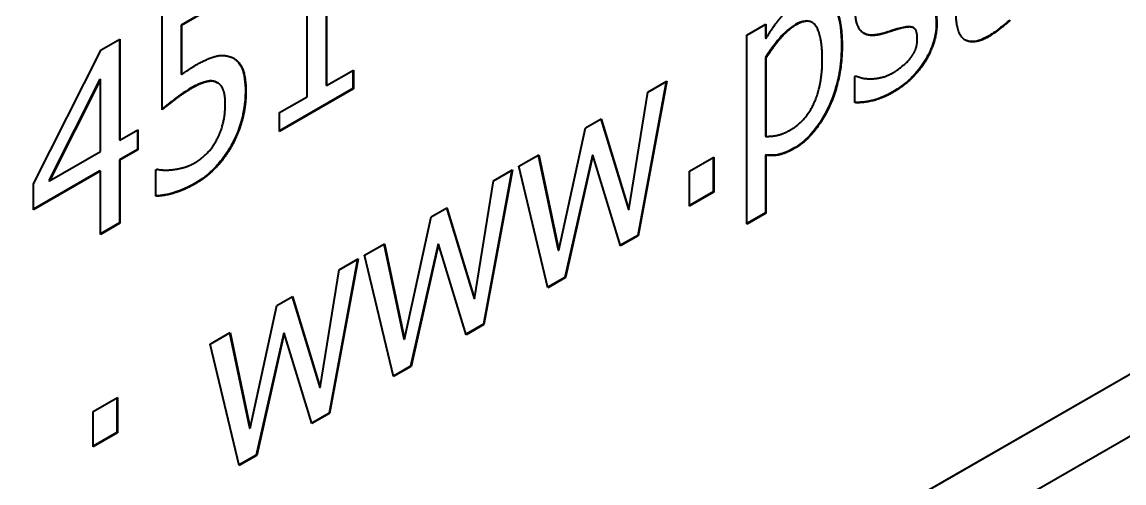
# Model space of a CAD drawing. Header units: millimetres. Extents: x 0 to 5945, y 0 to 4205.
# Drawn here: x 5582.67 to 5590.01, y 3279.64 to 3282.71 of the extents above; entities that cross this region are included whole.
import ezdxf

# ---------------------------------------------------------------- set-up
doc = ezdxf.new("R2010")
doc.units = ezdxf.units.MM
doc.header["$LTSCALE"] = 5
doc.layers.add('가시적인 것(ISO)', color=3, linetype='Continuous', lineweight=40)
doc.layers.add('가시적인 좁은 것(ISO)', color=3, linetype='Continuous', lineweight=35)

msp = doc.modelspace()

# ---------------------------------------------------------------- linework, layer by layer
at = {"layer": '가시적인 것(ISO)'}
for p, q in [((5573.6181, 3270.9071), (5622.4649, 3299.0361)), ((5622.4684, 3299.034), (5573.6187, 3270.9034)), ((5573.2948, 3270.3081), (5622.7923, 3298.8118)), ((5584.696, 3283.3942), (5584.696, 3282.2932)), ((5584.6995, 3283.3962), (5584.6995, 3282.2911)), ((5584.5697, 3282.2164), (5584.5697, 3283.0383)), ((5584.1528, 3282.9374), (5583.7299, 3282.6938)), ((5584.1563, 3282.9353), (5583.7334, 3282.6918)), ((5583.6036, 3282.1291), (5583.6036, 3282.7612)), ((5583.7299, 3282.6938), (5583.7334, 3282.6918)), ((5583.7299, 3282.6938), (5583.7299, 3282.3669)), ((5583.7334, 3282.6918), (5583.7334, 3282.3648)), ((5587.499, 3282.6276), (5587.6262, 3282.7008)), ((5587.6227, 3282.6988), (5587.6227, 3282.6065)), ((5587.6262, 3282.7008), (5587.6262, 3282.6044)), ((5587.9311, 3282.7128), (5587.9346, 3282.7108)), ((5588.5192, 3282.6735), (5588.5227, 3282.6715)), ((5588.6068, 3282.6769), (5588.6103, 3282.6748)), ((5583.1988, 3282.528), (5583.3234, 3282.5998)), ((5583.3199, 3282.5978), (5583.3199, 3281.929)), ((5583.3234, 3282.5998), (5583.3234, 3281.927)), ((5587.499, 3281.3685), (5587.499, 3282.6276)), ((5587.6227, 3282.6065), (5587.6262, 3282.6044)), ((5582.7484, 3281.6366), (5583.1988, 3282.528)), ((5587.6227, 3282.4773), (5587.6262, 3282.4752)), ((5587.6227, 3282.4773), (5587.6227, 3281.9546)), ((5587.6262, 3282.4752), (5587.6262, 3281.9525)), ((5588.6851, 3282.456), (5588.6886, 3282.454)), ((5583.7299, 3282.3669), (5583.7334, 3282.3648)), ((5584.6995, 3282.2911), (5584.8783, 3282.3941)), ((5584.8748, 3282.3921), (5584.8748, 3282.2709)), ((5584.8783, 3282.3941), (5584.8783, 3282.2689)), ((5583.1901, 3282.3333), (5582.8506, 3281.6588)), ((5583.1936, 3282.3313), (5582.8541, 3281.6568)), ((5583.1901, 3282.3333), (5583.1936, 3282.3313)), ((5583.1936, 3281.8523), (5583.1936, 3282.3313)), ((5583.9645, 3282.3142), (5583.9681, 3282.3121)), ((5583.9717, 3282.3106), (5583.9752, 3282.3086)), ((5584.696, 3282.2932), (5584.6995, 3282.2911)), ((5586.9626, 3282.3187), (5586.7718, 3281.2926)), ((5586.967, 3282.3212), (5586.7753, 3281.2906)), ((5586.8389, 3282.2474), (5586.967, 3282.3212)), ((5588.2184, 3282.3512), (5588.2253, 3282.3552)), ((5588.2184, 3282.1773), (5588.2184, 3282.3512)), ((5584.8748, 3282.2709), (5584.3867, 3281.9898)), ((5584.8783, 3282.2689), (5584.3867, 3281.9858)), ((5584.3867, 3282.111), (5584.5697, 3282.2164)), ((5584.8748, 3282.2709), (5584.8783, 3282.2689)), ((5586.7134, 3281.4626), (5586.8389, 3282.2474)), ((5584.3867, 3281.9858), (5584.3867, 3282.111)), ((5586.4246, 3282.0089), (5586.5295, 3282.0693)), ((5586.527, 3282.0678), (5586.7099, 3281.4647)), ((5586.5295, 3282.0693), (5586.7134, 3281.4626)), ((5583.3234, 3281.927), (5583.4429, 3281.9958)), ((5583.4394, 3281.9938), (5583.4394, 3281.8657)), ((5583.4429, 3281.9958), (5583.4429, 3281.8636)), ((5586.2458, 3281.1934), (5586.4246, 3282.0089)), ((5583.3199, 3281.929), (5583.3234, 3281.927)), ((5587.6227, 3281.9546), (5587.6262, 3281.9525)), ((5582.8541, 3281.6568), (5583.1936, 3281.8523)), ((5583.4394, 3281.8657), (5583.3199, 3281.7969)), ((5583.4429, 3281.8636), (5583.3234, 3281.7948)), ((5583.4394, 3281.8657), (5583.4429, 3281.8636)), ((5583.3199, 3281.7969), (5583.3234, 3281.7948)), ((5583.3199, 3281.7969), (5583.3199, 3281.3755)), ((5583.3234, 3281.7948), (5583.3234, 3281.3735)), ((5585.9802, 3281.753), (5586.1126, 3281.8292)), ((5586.1098, 3281.8276), (5586.2423, 3281.1954)), ((5586.1126, 3281.8292), (5586.2458, 3281.1934)), ((5586.4701, 3281.8284), (5586.287, 3281.0134)), ((5586.4736, 3281.8264), (5586.2905, 3281.0114)), ((5586.4701, 3281.8284), (5586.4736, 3281.8264)), ((5586.6584, 3281.2233), (5586.4736, 3281.8264)), ((5587.1165, 3281.7216), (5587.2781, 3281.8147)), ((5587.2746, 3281.8126), (5587.2746, 3281.5822)), ((5587.2781, 3281.8147), (5587.2781, 3281.5801)), ((5587.6227, 3281.8293), (5587.6262, 3281.8273)), ((5587.6227, 3281.8293), (5587.6227, 3281.4438)), ((5587.6262, 3281.8273), (5587.6262, 3281.4417)), ((5583.1901, 3281.7221), (5582.7484, 3281.4678)), ((5583.1936, 3281.7201), (5582.7484, 3281.4637)), ((5583.1901, 3281.7221), (5583.1936, 3281.7201)), ((5583.1936, 3281.2987), (5583.1936, 3281.7201)), ((5583.5624, 3281.7287), (5583.5718, 3281.7342)), ((5583.5624, 3281.5548), (5583.5624, 3281.7287)), ((5585.9346, 3281.7267), (5585.7438, 3280.7006)), ((5585.939, 3281.7292), (5585.7473, 3280.6986)), ((5585.8109, 3281.6555), (5585.939, 3281.7292)), ((5586.1736, 3280.9441), (5585.9802, 3281.753)), ((5587.1165, 3281.4871), (5587.1165, 3281.7216)), ((5582.7484, 3281.4637), (5582.7484, 3281.6366)), ((5582.8506, 3281.6588), (5582.8541, 3281.6568)), ((5585.6854, 3280.8707), (5585.8109, 3281.6555)), ((5587.2746, 3281.5822), (5587.1165, 3281.4912)), ((5587.2781, 3281.5801), (5587.1165, 3281.4871)), ((5587.2746, 3281.5822), (5587.2781, 3281.5801)), ((5585.3966, 3281.4169), (5585.5015, 3281.4773)), ((5585.499, 3281.4758), (5585.6819, 3280.8727)), ((5585.5015, 3281.4773), (5585.6854, 3280.8707)), ((5585.2178, 3280.6014), (5585.3966, 3281.4169)), ((5586.7099, 3281.4647), (5586.7134, 3281.4626)), ((5587.6227, 3281.4438), (5587.499, 3281.3725)), ((5587.6262, 3281.4417), (5587.499, 3281.3685)), ((5587.6227, 3281.4438), (5587.6262, 3281.4417)), ((5583.3199, 3281.3755), (5583.1936, 3281.3028)), ((5583.3234, 3281.3735), (5583.1936, 3281.2987)), ((5583.3199, 3281.3755), (5583.3234, 3281.3735)), ((5586.7718, 3281.2926), (5586.6573, 3281.2267)), ((5586.7753, 3281.2906), (5586.6584, 3281.2233)), ((5586.7718, 3281.2926), (5586.7753, 3281.2906)), ((5584.9522, 3281.161), (5585.0846, 3281.2372)), ((5585.0818, 3281.2356), (5585.2143, 3280.6034)), ((5585.0846, 3281.2372), (5585.2178, 3280.6014)), ((5585.4421, 3281.2365), (5585.259, 3280.4215)), ((5585.4456, 3281.2344), (5585.2625, 3280.4194)), ((5585.4421, 3281.2365), (5585.4456, 3281.2344)), ((5585.6304, 3280.6313), (5585.4456, 3281.2344)), ((5586.2423, 3281.1954), (5586.2458, 3281.1934)), ((5584.9066, 3281.1347), (5584.7158, 3280.1086)), ((5584.911, 3281.1372), (5584.7193, 3280.1066)), ((5584.7829, 3281.0635), (5584.911, 3281.1372)), ((5585.1456, 3280.3521), (5584.9522, 3281.161)), ((5584.6574, 3280.2787), (5584.7829, 3281.0635)), ((5586.287, 3281.0134), (5586.1728, 3280.9477)), ((5586.2905, 3281.0114), (5586.1736, 3280.9441)), ((5586.287, 3281.0134), (5586.2905, 3281.0114)), ((5584.1898, 3280.0094), (5584.3686, 3280.8249)), ((5584.3686, 3280.8249), (5584.4735, 3280.8853)), ((5584.471, 3280.8839), (5584.6539, 3280.2807)), ((5584.4735, 3280.8853), (5584.6574, 3280.2787)), ((5585.6819, 3280.8727), (5585.6854, 3280.8707)), ((5585.7438, 3280.7006), (5585.6293, 3280.6347)), ((5585.7473, 3280.6986), (5585.6304, 3280.6313)), ((5585.7438, 3280.7006), (5585.7473, 3280.6986)), ((5583.9242, 3280.569), (5584.0566, 3280.6452)), ((5584.0538, 3280.6436), (5584.1863, 3280.0114)), ((5584.0566, 3280.6452), (5584.1898, 3280.0094)), ((5584.4141, 3280.6445), (5584.231, 3279.8295)), ((5584.4176, 3280.6424), (5584.2345, 3279.8274)), ((5584.4141, 3280.6445), (5584.4176, 3280.6424)), ((5584.6024, 3280.0393), (5584.4176, 3280.6424)), ((5585.2143, 3280.6034), (5585.2178, 3280.6014)), ((5584.1176, 3279.7601), (5583.9242, 3280.569)), ((5585.259, 3280.4215), (5585.1448, 3280.3557)), ((5585.2625, 3280.4194), (5585.1456, 3280.3521)), ((5585.259, 3280.4215), (5585.2625, 3280.4194)), ((5584.6539, 3280.2807), (5584.6574, 3280.2787)), ((5583.1446, 3280.1201), (5583.3062, 3280.2131)), ((5583.3027, 3280.2111), (5583.3027, 3279.9806)), ((5583.3062, 3280.2131), (5583.3062, 3279.9786)), ((5583.1446, 3279.8855), (5583.1446, 3280.1201)), ((5584.7158, 3280.1086), (5584.6013, 3280.0428)), ((5584.7193, 3280.1066), (5584.6024, 3280.0393)), ((5584.7158, 3280.1086), (5584.7193, 3280.1066)), ((5584.1863, 3280.0114), (5584.1898, 3280.0094)), ((5583.3027, 3279.9806), (5583.1446, 3279.8896)), ((5583.3062, 3279.9786), (5583.1446, 3279.8855)), ((5583.3027, 3279.9806), (5583.3062, 3279.9786)), ((5584.231, 3279.8295), (5584.1168, 3279.7637)), ((5584.2345, 3279.8274), (5584.1176, 3279.7601)), ((5584.231, 3279.8295), (5584.2345, 3279.8274))]:
    msp.add_line(p, q, dxfattribs=at)
for points, degree in [([(5587.8574, 3282.8598), (5587.9881, 3282.9351), (5588.1333, 3282.7683), (5588.1333, 3282.5576)], 2), ([(5587.6262, 3282.6044), (5587.6735, 3282.6843), (5587.7895, 3282.8207), (5587.8574, 3282.8598)], 2), ([(5588.5958, 3282.8507), (5588.68, 3282.8734), (5588.7642, 3282.8036), (5588.7642, 3282.7013)], 2), ([(5588.3869, 3282.6311), (5588.3001, 3282.6119), (5588.2219, 3282.694), (5588.2219, 3282.7855)], 2), ([(5589.1115, 3282.618), (5589.0075, 3282.5581), (5588.8915, 3282.6354), (5588.8915, 3282.7914)], 2), ([(5589.2525, 3282.725), (5589.2164, 3282.6923), (5589.1433, 3282.6363), (5589.1115, 3282.618)], 2), ([(5587.8265, 3282.6949), (5587.7723, 3282.6637), (5587.6718, 3282.5472), (5587.6262, 3282.4752)], 2), ([(5588.0018, 3282.464), (5588.0018, 3282.622), (5587.9193, 3282.7484), (5587.8265, 3282.6949)], 2), ([(5588.5227, 3282.6715), (5588.4986, 3282.6656), (5588.4196, 3282.6389), (5588.3869, 3282.6311)], 2), ([(5588.6345, 3282.6057), (5588.6345, 3282.6613), (5588.5855, 3282.6888), (5588.5227, 3282.6715)], 2), ([(5588.7642, 3282.7013), (5588.7642, 3282.6417), (5588.7256, 3282.514), (5588.6886, 3282.454)], 2), ([(5588.5898, 3282.4746), (5588.6138, 3282.5073), (5588.6345, 3282.5619), (5588.6345, 3282.6057)], 2), ([(5588.1333, 3282.5576), (5588.1333, 3282.327), (5587.9528, 3281.9508), (5587.8145, 3281.8711)], 2), ([(5583.8245, 3282.4243), (5583.9019, 3282.4688), (5584.0093, 3282.4999), (5584.0583, 3282.4824)], 2), ([(5584.0583, 3282.4824), (5584.109, 3282.4659), (5584.1623, 3282.3574), (5584.1623, 3282.2461)], 2), ([(5587.793, 3281.9979), (5587.8918, 3282.0548), (5588.0018, 3282.295), (5588.0018, 3282.464)], 2), ([(5588.6886, 3282.454), (5588.6482, 3282.39), (5588.5459, 3282.2884), (5588.4694, 3282.2443)], 2), ([(5588.4737, 3282.377), (5588.5038, 3282.3943), (5588.5734, 3282.4523), (5588.5898, 3282.4746)], 2), ([(5583.7334, 3282.3648), (5583.7575, 3282.3827), (5583.8056, 3282.4134), (5583.8245, 3282.4243)], 2), ([(5588.3216, 3282.3361), (5588.3542, 3282.336), (5588.4316, 3282.3527), (5588.4737, 3282.377)], 2), ([(5583.9681, 3282.3121), (5583.9388, 3282.3261), (5583.8546, 3282.3035), (5583.8022, 3282.2733)], 2), ([(5583.9717, 3282.3106), (5583.9694, 3282.3119), (5583.967, 3282.3131), (5583.9645, 3282.3142)], 3), ([(5584.0248, 3282.1679), (5584.0248, 3282.2335), (5583.9956, 3282.3002), (5583.9681, 3282.3121)], 2), ([(5588.2253, 3282.3552), (5588.2416, 3282.3487), (5588.2855, 3282.3361), (5588.3216, 3282.3361)], 2), ([(5583.8022, 3282.2733), (5583.748, 3282.2421), (5583.6371, 3282.1574), (5583.6036, 3282.1291)], 2), ([(5584.1623, 3282.2461), (5584.1623, 3282.1577), (5584.1159, 3281.9799), (5584.0738, 3281.9)], 2), ([(5588.4694, 3282.2443), (5588.3938, 3282.2007), (5588.2614, 3282.1742), (5588.2184, 3282.1773)], 2), ([(5583.9732, 3281.9385), (5583.9981, 3281.9896), (5584.0248, 3282.1023), (5584.0248, 3282.1679)], 2), ([(5587.6262, 3281.9525), (5587.6761, 3281.9524), (5587.7474, 3281.9716), (5587.793, 3281.9979)], 2), ([(5583.828, 3281.7803), (5583.8684, 3281.8036), (5583.9457, 3281.8839), (5583.9732, 3281.9385)], 2), ([(5584.0738, 3281.9), (5584.0308, 3281.8196), (5583.9045, 3281.6822), (5583.8262, 3281.6372)], 2), ([(5587.8145, 3281.8711), (5587.7586, 3281.8389), (5587.6718, 3281.8207), (5587.6262, 3281.8273)], 2), ([(5583.681, 3281.7314), (5583.7205, 3281.7373), (5583.7867, 3281.7565), (5583.828, 3281.7803)], 2), ([(5583.5718, 3281.7342), (5583.5873, 3281.7292), (5583.6457, 3281.727), (5583.681, 3281.7314)], 2), ([(5583.8262, 3281.6372), (5583.754, 3281.5956), (5583.6139, 3281.5537), (5583.5624, 3281.5548)], 2)]:
    msp.add_open_spline(points, degree=degree, dxfattribs=at)
for points, knots in [([(5588.0248, 3282.8813), (5588.0273, 3282.8798), (5588.0297, 3282.8783), (5588.0577, 3282.8586), (5588.0801, 3282.8282), (5588.1215, 3282.7231), (5588.1298, 3282.642), (5588.1298, 3282.5596)], [-0.1045878, -0.1045878, -0.1045878, -0.1045878, -0.100807, -0.100807, -0.0604437, -0.0604437, 0, 0, 0, 0]), ([(5588.7087, 3282.8476), (5588.709, 3282.8474), (5588.7094, 3282.8472), (5588.7231, 3282.8385), (5588.7359, 3282.8252), (5588.7567, 3282.7748), (5588.7607, 3282.7398), (5588.7607, 3282.7033)], [-0.04960021, -0.04960021, -0.04960021, -0.04960021, -0.04903769, -0.04903769, -0.02674535, -0.02674535, 0, 0, 0, 0]), ([(5589.2489, 3282.7271), (5589.2168, 3282.698), (5589.1915, 3282.678), (5589.1538, 3282.6491), (5589.1307, 3282.6332), (5589.108, 3282.6201)], [-0.03242558, -0.03242558, -0.03242558, -0.03242558, -0.01932845, -0.01932845, 0, 0, 0, 0]), ([(5587.823, 3282.697), (5587.805, 3282.6866), (5587.7872, 3282.674), (5587.752, 3282.6437), (5587.7349, 3282.6265), (5587.7049, 3282.5917), (5587.6679, 3282.5487), (5587.6227, 3282.4773)], [-0.1715276, -0.1715276, -0.1715276, -0.1715276, -0.1117562, -0.1117562, -0.0508267, -0.0508267, 0, 0, 0, 0]), ([(5587.9311, 3282.7128), (5587.9309, 3282.7129), (5587.9308, 3282.713), (5587.9182, 3282.7201), (5587.9038, 3282.7227), (5587.867, 3282.7187), (5587.845, 3282.7097), (5587.823, 3282.697)], [-0.03375337, -0.03375337, -0.03375337, -0.03375337, -0.03359246, -0.03359246, -0.01870461, -0.01870461, 0, 0, 0, 0]), ([(5588.5192, 3282.6735), (5588.4942, 3282.6674), (5588.4632, 3282.6569), (5588.4315, 3282.6462), (5588.407, 3282.6388), (5588.3834, 3282.6331)], [-0.02746583, -0.02746583, -0.02746583, -0.02746583, -0.02084657, -0.02084657, 0, 0, 0, 0]), ([(5588.6067, 3282.6769), (5588.603, 3282.679), (5588.5983, 3282.6808), (5588.5736, 3282.6854), (5588.5476, 3282.6814), (5588.5192, 3282.6735)], [-0.03281555, -0.03281555, -0.03281555, -0.03281555, -0.02494148, -0.02494148, 0, 0, 0, 0]), ([(5588.7607, 3282.7033), (5588.7607, 3282.6822), (5588.7589, 3282.6602), (5588.7501, 3282.6082), (5588.7429, 3282.5842), (5588.7251, 3282.53), (5588.7074, 3282.4924), (5588.6851, 3282.456)], [-0.04348996, -0.04348996, -0.04348996, -0.04348996, -0.03563311, -0.03563311, -0.02561103, -0.02561103, 0, 0, 0, 0]), ([(5588.3834, 3282.6331), (5588.3622, 3282.6284), (5588.3412, 3282.626), (5588.3059, 3282.6285), (5588.291, 3282.6322), (5588.2779, 3282.6393)], [-0.07300655, -0.07300655, -0.07300655, -0.07300655, -0.0583934, -0.0583934, -0.04639159, -0.04639159, -0.04639159, -0.04639159]), ([(5589.108, 3282.6201), (5589.0865, 3282.6077), (5589.0649, 3282.5976), (5589.0252, 3282.5854), (5589.0071, 3282.5827), (5588.9739, 3282.5852), (5588.9616, 3282.5898), (5588.9526, 3282.5947)], [-0.08646424, -0.08646424, -0.08646424, -0.08646424, -0.07725742, -0.07725742, -0.06895016, -0.06895016, -0.06094297, -0.06094297, -0.06094297, -0.06094297]), ([(5588.1298, 3282.5596), (5588.1298, 3282.5072), (5588.1263, 3282.4521), (5588.1099, 3282.3458), (5588.0981, 3282.2946), (5588.0559, 3282.1682), (5588.0261, 3282.1114), (5587.9785, 3282.0312), (5587.9502, 3281.9925), (5587.884, 3281.9225), (5587.848, 3281.8945), (5587.8109, 3281.8731)], [-0.1265136, -0.1265136, -0.1265136, -0.1265136, -0.1057295, -0.1057295, -0.0874199, -0.0874199, -0.0608706, -0.0608706, -0.0314335, -0.0314335, 0, 0, 0, 0]), ([(5584.08, 3282.473), (5584.0877, 3282.4684), (5584.0948, 3282.463), (5584.1189, 3282.44), (5584.1291, 3282.4208), (5584.1527, 3282.3677), (5584.1588, 3282.3098), (5584.1588, 3282.2482)], [-0.06484737, -0.06484737, -0.06484737, -0.06484737, -0.05947229, -0.05947229, -0.04526228, -0.04526228, 0, 0, 0, 0]), ([(5588.6851, 3282.456), (5588.6473, 3282.3962), (5588.6117, 3282.3593), (5588.5556, 3282.3035), (5588.5109, 3282.2723), (5588.4659, 3282.2463)], [-0.05651006, -0.05651006, -0.05651006, -0.05651006, -0.03820024, -0.03820024, 0, 0, 0, 0]), ([(5583.9645, 3282.3142), (5583.9547, 3282.3189), (5583.9438, 3282.3214), (5583.9152, 3282.3225), (5583.9, 3282.3187), (5583.8626, 3282.3086), (5583.8303, 3282.2935), (5583.7986, 3282.2753)], [-0.0370555, -0.0370555, -0.0370555, -0.0370555, -0.03287275, -0.03287275, -0.02685488, -0.02685488, 0, 0, 0, 0]), ([(5583.7986, 3282.2753), (5583.7452, 3282.2445), (5583.704, 3282.2132), (5583.6628, 3282.1817), (5583.6304, 3282.1565), (5583.6036, 3282.1341)], [-0.03682437, -0.03682437, -0.03682437, -0.03682437, -0.0238375, -0.0238375, -0.00101584, -0.00101584, -0.00101584, -0.00101584]), ([(5584.1588, 3282.2482), (5584.1588, 3282.1701), (5584.1452, 3282.1069), (5584.1196, 3282.011), (5584.0987, 3281.9559), (5584.0703, 3281.902)], [-0.06344185, -0.06344185, -0.06344185, -0.06344185, -0.03661189, -0.03661189, 0, 0, 0, 0]), ([(5588.4659, 3282.2463), (5588.3922, 3282.2039), (5588.3431, 3282.1933), (5588.2891, 3282.1825), (5588.251, 3282.1773), (5588.2184, 3282.1791)], [-0.04947373, -0.04947373, -0.04947373, -0.04947373, -0.03241669, -0.03241669, -0.00113872, -0.00113872, -0.00113872, -0.00113872]), ([(5584.0703, 3281.902), (5584.0551, 3281.8737), (5584.0382, 3281.8467), (5583.9953, 3281.7872), (5583.9727, 3281.7619), (5583.9149, 3281.7009), (5583.8692, 3281.666), (5583.8227, 3281.6392)], [-0.06346703, -0.06346703, -0.06346703, -0.06346703, -0.05307498, -0.05307498, -0.03947407, -0.03947407, 0, 0, 0, 0]), ([(5587.8109, 3281.8731), (5587.7593, 3281.8434), (5587.7273, 3281.8352), (5587.6804, 3281.8253), (5587.6505, 3281.8253), (5587.6227, 3281.8293)], [-0.04174994, -0.04174994, -0.04174994, -0.04174994, -0.02781373, -0.02781373, 0, 0, 0, 0]), ([(5583.8227, 3281.6392), (5583.7563, 3281.601), (5583.706, 3281.5843), (5583.6402, 3281.5646), (5583.5994, 3281.5565), (5583.5624, 3281.5568)], [-0.05861252, -0.05861252, -0.05861252, -0.05861252, -0.03626951, -0.03626951, -0.00112185, -0.00112185, -0.00112185, -0.00112185])]:
    msp.add_open_spline(points, degree=3, knots=knots, dxfattribs=at)
at = {"layer": '가시적인 좁은 것(ISO)'}
for p, q in [((5587.823, 3282.697), (5587.8265, 3282.6949)), ((5588.7607, 3282.7033), (5588.7642, 3282.7013)), ((5588.3834, 3282.6331), (5588.3869, 3282.6311)), ((5589.108, 3282.6201), (5589.1115, 3282.618)), ((5588.1298, 3282.5596), (5588.1333, 3282.5576)), ((5583.7986, 3282.2753), (5583.8022, 3282.2733)), ((5584.1588, 3282.2482), (5584.1623, 3282.2461)), ((5588.4659, 3282.2463), (5588.4694, 3282.2443)), ((5584.0703, 3281.902), (5584.0738, 3281.9)), ((5587.8109, 3281.8731), (5587.8145, 3281.8711)), ((5583.8227, 3281.6392), (5583.8262, 3281.6372))]:
    msp.add_line(p, q, dxfattribs=at)

doc.saveas('drawing.dxf')
